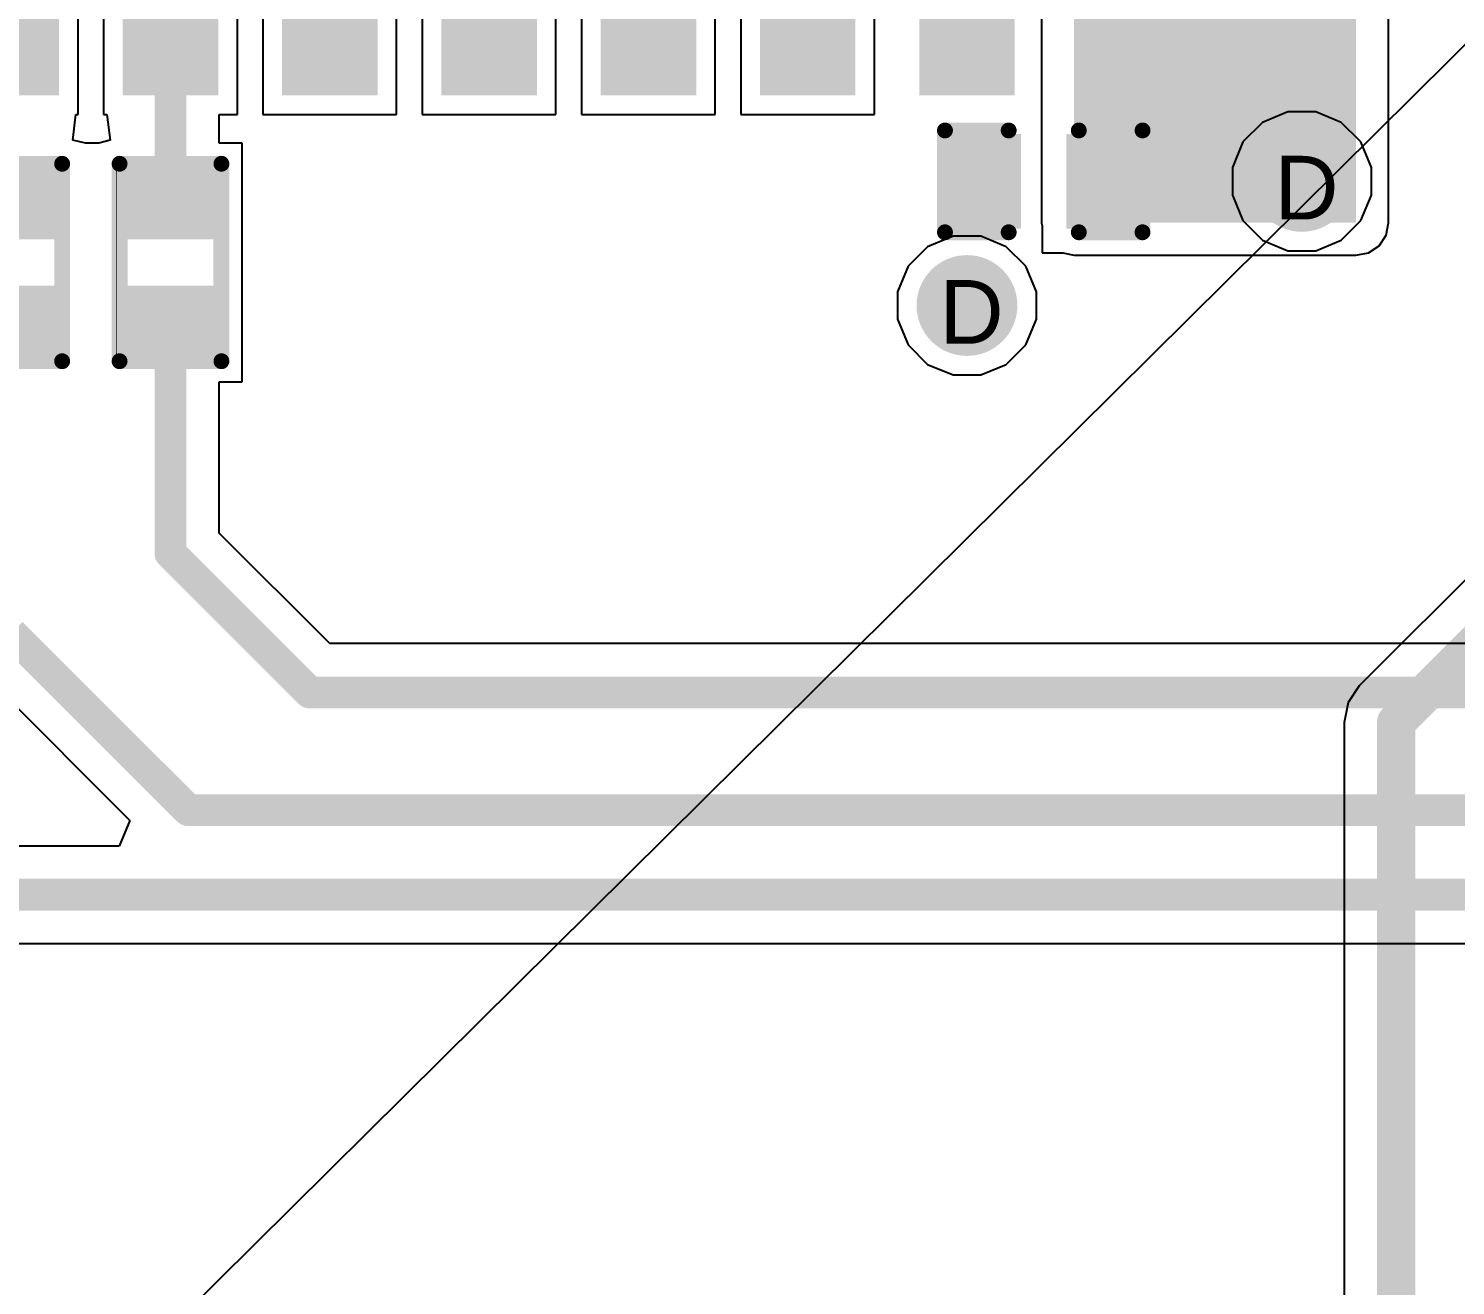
# Model space of a CAD drawing. Header units: inches. Extents: x 0 to 5401, y 0 to 5414.
# Drawn here: x 14.72 to 26.09, y 75.13 to 85.16 of the extents above; entities that cross this region are included whole.
import ezdxf

# ---------------------------------------------------------------- set-up
doc = ezdxf.new("R2010")
doc.units = ezdxf.units.IN
for name, color, linetype in [('Bottom Layer', 5, 'Continuous'), ('Bottom Solder', 6, 'Continuous'), ('Drill Drawing', 1, 'Continuous'), ('Layer 1', 16, 'Continuous'), ('Layer 2', 76, 'Continuous'), ('Top Layer', 1, 'Continuous'), ('Top Overlay', 2, 'Continuous'), ('Top Paste', 8, 'Continuous'), ('Top Solder', 216, 'Continuous'), ('Via Holes', 16, 'Continuous')]:
    doc.layers.add(name, color=color, linetype=linetype)
doc.styles.add('Arial', font='', dxfattribs={"height": 0.2})
doc.styles.get('Arial').set_extended_font_data('Arial')

# ---------------------------------------------------------------- blocks, each defined once
blk = doc.blocks.new('P____PAK_SO_8_1')
at = {"layer": 'Top Solder'}
blk.add_line((2.629, -2.439), (-5387.451, -5346.576), dxfattribs=at)
blk = doc.blocks.new('SOP_16_28')
at = {"layer": 'Top Layer'}
for points in [[(-3.456, 4.724), (-1.994, 4.724), (-1.994, 4.166), (-3.456, 4.166)], [(1.994, 4.724), (3.456, 4.724), (3.456, 4.166), (1.994, 4.166)], [(-3.456, 3.454), (-1.994, 3.454), (-1.994, 2.896), (-3.456, 2.896)], [(1.994, 3.454), (3.456, 3.454), (3.456, 2.896), (1.994, 2.896)], [(-3.456, 2.184), (-1.994, 2.184), (-1.994, 1.626), (-3.456, 1.626)], [(1.994, 2.184), (3.456, 2.184), (3.456, 1.626), (1.994, 1.626)], [(-3.456, 0.914), (-1.994, 0.914), (-1.994, 0.356), (-3.456, 0.356)], [(1.994, 0.914), (3.456, 0.914), (3.456, 0.356), (1.994, 0.356)], [(-3.456, -0.356), (-1.994, -0.356), (-1.994, -0.914), (-3.456, -0.914)], [(1.994, -0.356), (3.456, -0.356), (3.456, -0.914), (1.994, -0.914)], [(-3.456, -1.626), (-1.994, -1.626), (-1.994, -2.184), (-3.456, -2.184)], [(1.994, -1.626), (3.456, -1.626), (3.456, -2.184), (1.994, -2.184)], [(-3.456, -2.896), (-1.994, -2.896), (-1.994, -3.454), (-3.456, -3.454)], [(1.994, -2.896), (3.456, -2.896), (3.456, -3.454), (1.994, -3.454)], [(-3.456, -4.166), (-1.994, -4.166), (-1.994, -4.724), (-3.456, -4.724)], [(1.994, -4.166), (3.456, -4.166), (3.456, -4.724), (1.994, -4.724)]]:
    blk.add_hatch(color=1, dxfattribs=at).paths.add_polyline_path(points)
at = {"layer": 'Top Paste'}
for points in [[(-3.456, 4.724), (-1.994, 4.724), (-1.994, 4.166), (-3.456, 4.166)], [(1.994, 4.724), (3.456, 4.724), (3.456, 4.166), (1.994, 4.166)], [(-3.456, 3.454), (-1.994, 3.454), (-1.994, 2.896), (-3.456, 2.896)], [(1.994, 3.454), (3.456, 3.454), (3.456, 2.896), (1.994, 2.896)], [(-3.456, 2.184), (-1.994, 2.184), (-1.994, 1.626), (-3.456, 1.626)], [(1.994, 2.184), (3.456, 2.184), (3.456, 1.626), (1.994, 1.626)], [(-3.456, 0.914), (-1.994, 0.914), (-1.994, 0.356), (-3.456, 0.356)], [(1.994, 0.914), (3.456, 0.914), (3.456, 0.356), (1.994, 0.356)], [(-3.456, -0.356), (-1.994, -0.356), (-1.994, -0.914), (-3.456, -0.914)], [(1.994, -0.356), (3.456, -0.356), (3.456, -0.914), (1.994, -0.914)], [(-3.456, -1.626), (-1.994, -1.626), (-1.994, -2.184), (-3.456, -2.184)], [(1.994, -1.626), (3.456, -1.626), (3.456, -2.184), (1.994, -2.184)], [(-3.456, -2.896), (-1.994, -2.896), (-1.994, -3.454), (-3.456, -3.454)], [(1.994, -2.896), (3.456, -2.896), (3.456, -3.454), (1.994, -3.454)], [(-3.456, -4.166), (-1.994, -4.166), (-1.994, -4.724), (-3.456, -4.724)], [(1.994, -4.166), (3.456, -4.166), (3.456, -4.724), (1.994, -4.724)]]:
    blk.add_hatch(color=8, dxfattribs=at).paths.add_polyline_path(points)
at = {"layer": 'Top Solder'}
for points in [[(-3.557, 4.826), (-1.892, 4.826), (-1.892, 4.064), (-3.557, 4.064)], [(1.892, 4.826), (3.557, 4.826), (3.557, 4.064), (1.892, 4.064)], [(-3.557, 3.556), (-1.892, 3.556), (-1.892, 2.794), (-3.557, 2.794)], [(1.892, 3.556), (3.557, 3.556), (3.557, 2.794), (1.892, 2.794)], [(-3.557, 2.286), (-1.892, 2.286), (-1.892, 1.524), (-3.557, 1.524)], [(1.892, 2.286), (3.557, 2.286), (3.557, 1.524), (1.892, 1.524)], [(-3.557, 1.016), (-1.892, 1.016), (-1.892, 0.254), (-3.557, 0.254)], [(1.892, 1.016), (3.557, 1.016), (3.557, 0.254), (1.892, 0.254)], [(-3.557, -0.254), (-1.892, -0.254), (-1.892, -1.016), (-3.557, -1.016)], [(1.892, -0.254), (3.557, -0.254), (3.557, -1.016), (1.892, -1.016)], [(-3.557, -1.524), (-1.892, -1.524), (-1.892, -2.286), (-3.557, -2.286)], [(1.892, -1.524), (3.557, -1.524), (3.557, -2.286), (1.892, -2.286)], [(-3.557, -2.794), (-1.892, -2.794), (-1.892, -3.556), (-3.557, -3.556)], [(1.892, -2.794), (3.557, -2.794), (3.557, -3.556), (1.892, -3.556)], [(-3.557, -4.064), (-1.892, -4.064), (-1.892, -4.826), (-3.557, -4.826)], [(1.892, -4.064), (3.557, -4.064), (3.557, -4.826), (1.892, -4.826)]]:
    blk.add_hatch(color=216, dxfattribs=at).paths.add_polyline_path(points)
at = {"layer": 'Top Overlay'}
for points in [[(2.121, 5.055, 0.152, 0.152, 0), (-2.121, 5.055, 0.152, 0.152, 0)], [(-3.785, 4.318, 0.127, 0.127, 0), (-3.785, 4.572, 0.127, 0.127, 0)], [(-3.658, 4.445, 0.127, 0.127, 0), (-3.785, 4.572, 0.127, 0.127, 0)], [(-3.785, 4.318, 0.127, 0.127, 0), (-3.658, 4.445, 0.127, 0.127, 0)], [(2.121, -5.055, 0.152, 0.152, 0), (-2.121, -5.055, 0.152, 0.152, 0)]]:
    blk.add_lwpolyline(points, format="xyseb", dxfattribs=at)
for points in [[(-2.159, 5.055, 0.0762, 0.0762, 1), (-2.083, 5.055, 0.0762, 0.0762, 1)], [(2.083, 5.055, 0.0762, 0.0762, 1), (2.159, 5.055, 0.0762, 0.0762, 1)], [(-3.816, 4.572, 0.0635, 0.0635, 1), (-3.753, 4.572, 0.0635, 0.0635, 1)], [(-3.816, 4.572, 0.0635, 0.0635, 1), (-3.753, 4.572, 0.0635, 0.0635, 1)], [(-3.689, 4.445, 0.0635, 0.0635, 1), (-3.626, 4.445, 0.0635, 0.0635, 1)], [(-3.689, 4.445, 0.0635, 0.0635, 1), (-3.626, 4.445, 0.0635, 0.0635, 1)], [(-3.816, 4.318, 0.0635, 0.0635, 1), (-3.753, 4.318, 0.0635, 0.0635, 1)], [(-3.816, 4.318, 0.0635, 0.0635, 1), (-3.753, 4.318, 0.0635, 0.0635, 1)], [(-2.159, -5.055, 0.0762, 0.0762, 1), (-2.083, -5.055, 0.0762, 0.0762, 1)], [(2.083, -5.055, 0.0762, 0.0762, 1), (2.159, -5.055, 0.0762, 0.0762, 1)]]:
    blk.add_lwpolyline(points, format="xyseb", close=True, dxfattribs=at)
blk = doc.blocks.new('R___0402_106')
at = {"layer": 'Top Layer'}
for points in [[(-0.699, -0.318), (-0.699, 0.317), (-0.241, 0.317), (-0.241, -0.318)], [(0.241, -0.318), (0.241, 0.317), (0.699, 0.317), (0.699, -0.318)]]:
    blk.add_hatch(color=1, dxfattribs=at).paths.add_polyline_path(points)
at = {"layer": 'Top Paste'}
for points in [[(-0.699, -0.318), (-0.699, 0.317), (-0.241, 0.317), (-0.241, -0.318)], [(0.241, -0.318), (0.241, 0.317), (0.699, 0.317), (0.699, -0.318)]]:
    blk.add_hatch(color=8, dxfattribs=at).paths.add_polyline_path(points)
at = {"layer": 'Top Solder'}
for points in [[(-0.754, -0.373), (-0.754, 0.373), (-0.186, 0.373), (-0.186, -0.373)], [(0.186, -0.373), (0.186, 0.373), (0.754, 0.373), (0.754, -0.373)]]:
    blk.add_hatch(color=216, dxfattribs=at).paths.add_polyline_path(points)
at = {"layer": 'Top Overlay'}
for points in [[(-0.787, -0.406, 0.127, 0.127, 0), (-0.787, 0.406, 0.127, 0.127, 0)], [(0.787, 0.406, 0.127, 0.127, 0), (-0.787, 0.406, 0.127, 0.127, 0)], [(0.787, -0.406, 0.127, 0.127, 0), (0.787, 0.406, 0.127, 0.127, 0)], [(0.787, -0.406, 0.127, 0.127, 0), (-0.787, -0.406, 0.127, 0.127, 0)], [(0.813, -0.432, 0.00323, 0.00323, 0), (-0.813, -0.432, 0.00323, 0.00323, 0)]]:
    blk.add_lwpolyline(points, format="xyseb", dxfattribs=at)
for points in [[(-0.819, 0.406, 0.0635, 0.0635, 1), (-0.756, 0.406, 0.0635, 0.0635, 1)], [(-0.819, 0.406, 0.0635, 0.0635, 1), (-0.756, 0.406, 0.0635, 0.0635, 1)], [(0.756, 0.406, 0.0635, 0.0635, 1), (0.819, 0.406, 0.0635, 0.0635, 1)], [(0.756, 0.406, 0.0635, 0.0635, 1), (0.819, 0.406, 0.0635, 0.0635, 1)], [(-0.819, -0.406, 0.0635, 0.0635, 1), (-0.756, -0.406, 0.0635, 0.0635, 1)], [(-0.819, -0.406, 0.0635, 0.0635, 1), (-0.756, -0.406, 0.0635, 0.0635, 1)], [(-0.814, -0.432, 0.00161, 0.00161, 1), (-0.812, -0.432, 0.00161, 0.00161, 1)], [(0.756, -0.406, 0.0635, 0.0635, 1), (0.819, -0.406, 0.0635, 0.0635, 1)], [(0.756, -0.406, 0.0635, 0.0635, 1), (0.819, -0.406, 0.0635, 0.0635, 1)], [(0.812, -0.432, 0.00161, 0.00161, 1), (0.814, -0.432, 0.00161, 0.00161, 1)]]:
    blk.add_lwpolyline(points, format="xyseb", close=True, dxfattribs=at)
blk = doc.blocks.new('R___0402_107')
at = {"layer": 'Top Layer'}
for points in [[(-0.699, -0.318), (-0.699, 0.317), (-0.241, 0.317), (-0.241, -0.318)], [(0.241, -0.318), (0.241, 0.317), (0.699, 0.317), (0.699, -0.318)]]:
    blk.add_hatch(color=1, dxfattribs=at).paths.add_polyline_path(points)
at = {"layer": 'Top Paste'}
for points in [[(-0.699, -0.318), (-0.699, 0.317), (-0.241, 0.317), (-0.241, -0.318)], [(0.241, -0.318), (0.241, 0.317), (0.699, 0.317), (0.699, -0.318)]]:
    blk.add_hatch(color=8, dxfattribs=at).paths.add_polyline_path(points)
at = {"layer": 'Top Solder'}
for points in [[(-0.754, -0.373), (-0.754, 0.373), (-0.186, 0.373), (-0.186, -0.373)], [(0.186, -0.373), (0.186, 0.373), (0.754, 0.373), (0.754, -0.373)]]:
    blk.add_hatch(color=216, dxfattribs=at).paths.add_polyline_path(points)
at = {"layer": 'Top Overlay'}
for points in [[(-0.787, -0.406, 0.127, 0.127, 0), (-0.787, 0.406, 0.127, 0.127, 0)], [(0.787, 0.406, 0.127, 0.127, 0), (-0.787, 0.406, 0.127, 0.127, 0)], [(0.787, -0.406, 0.127, 0.127, 0), (0.787, 0.406, 0.127, 0.127, 0)], [(0.787, -0.406, 0.127, 0.127, 0), (-0.787, -0.406, 0.127, 0.127, 0)], [(0.813, -0.432, 0.00323, 0.00323, 0), (-0.813, -0.432, 0.00323, 0.00323, 0)]]:
    blk.add_lwpolyline(points, format="xyseb", dxfattribs=at)
for points in [[(-0.819, 0.406, 0.0635, 0.0635, 1), (-0.756, 0.406, 0.0635, 0.0635, 1)], [(-0.819, 0.406, 0.0635, 0.0635, 1), (-0.756, 0.406, 0.0635, 0.0635, 1)], [(0.756, 0.406, 0.0635, 0.0635, 1), (0.819, 0.406, 0.0635, 0.0635, 1)], [(0.756, 0.406, 0.0635, 0.0635, 1), (0.819, 0.406, 0.0635, 0.0635, 1)], [(-0.819, -0.406, 0.0635, 0.0635, 1), (-0.756, -0.406, 0.0635, 0.0635, 1)], [(-0.819, -0.406, 0.0635, 0.0635, 1), (-0.756, -0.406, 0.0635, 0.0635, 1)], [(-0.814, -0.432, 0.00161, 0.00161, 1), (-0.812, -0.432, 0.00161, 0.00161, 1)], [(0.756, -0.406, 0.0635, 0.0635, 1), (0.819, -0.406, 0.0635, 0.0635, 1)], [(0.756, -0.406, 0.0635, 0.0635, 1), (0.819, -0.406, 0.0635, 0.0635, 1)], [(0.812, -0.432, 0.00161, 0.00161, 1), (0.814, -0.432, 0.00161, 0.00161, 1)]]:
    blk.add_lwpolyline(points, format="xyseb", close=True, dxfattribs=at)
blk = doc.blocks.new('C___0402_278')
at = {"layer": 'Top Layer'}
for points in [[(-0.699, -0.318), (-0.699, 0.318), (-0.241, 0.318), (-0.241, -0.318)], [(0.241, -0.318), (0.241, 0.318), (0.699, 0.318), (0.699, -0.318)]]:
    blk.add_hatch(color=1, dxfattribs=at).paths.add_polyline_path(points)
at = {"layer": 'Top Paste'}
for points in [[(-0.699, -0.318), (-0.699, 0.318), (-0.241, 0.318), (-0.241, -0.318)], [(0.241, -0.318), (0.241, 0.318), (0.699, 0.318), (0.699, -0.318)]]:
    blk.add_hatch(color=8, dxfattribs=at).paths.add_polyline_path(points)
at = {"layer": 'Top Solder'}
for points in [[(-0.758, -0.377), (-0.758, 0.377), (-0.181, 0.377), (-0.181, -0.377)], [(0.181, -0.377), (0.181, 0.377), (0.758, 0.377), (0.758, -0.377)]]:
    blk.add_hatch(color=216, dxfattribs=at).paths.add_polyline_path(points)
at = {"layer": 'Top Overlay'}
for points in [[(-0.787, 0.406, 0.127, 0.127, 0), (-0.279, 0.406, 0.127, 0.127, 0)], [(-0.787, -0.406, 0.127, 0.127, 0), (-0.787, 0.406, 0.127, 0.127, 0)], [(0.279, 0.406, 0.127, 0.127, 0), (0.787, 0.406, 0.127, 0.127, 0)], [(0.787, -0.406, 0.127, 0.127, 0), (0.787, 0.406, 0.127, 0.127, 0)], [(-0.787, -0.406, 0.127, 0.127, 0), (-0.279, -0.406, 0.127, 0.127, 0)], [(0.279, -0.406, 0.127, 0.127, 0), (0.787, -0.406, 0.127, 0.127, 0)]]:
    blk.add_lwpolyline(points, format="xyseb", dxfattribs=at)
for points in [[(-0.819, 0.406, 0.0635, 0.0635, 1), (-0.756, 0.406, 0.0635, 0.0635, 1)], [(-0.819, 0.406, 0.0635, 0.0635, 1), (-0.756, 0.406, 0.0635, 0.0635, 1)], [(-0.311, 0.406, 0.0635, 0.0635, 1), (-0.248, 0.406, 0.0635, 0.0635, 1)], [(0.248, 0.406, 0.0635, 0.0635, 1), (0.311, 0.406, 0.0635, 0.0635, 1)], [(0.756, 0.406, 0.0635, 0.0635, 1), (0.819, 0.406, 0.0635, 0.0635, 1)], [(0.756, 0.406, 0.0635, 0.0635, 1), (0.819, 0.406, 0.0635, 0.0635, 1)], [(-0.819, -0.406, 0.0635, 0.0635, 1), (-0.756, -0.406, 0.0635, 0.0635, 1)], [(-0.819, -0.406, 0.0635, 0.0635, 1), (-0.756, -0.406, 0.0635, 0.0635, 1)], [(-0.311, -0.406, 0.0635, 0.0635, 1), (-0.248, -0.406, 0.0635, 0.0635, 1)], [(0.248, -0.406, 0.0635, 0.0635, 1), (0.311, -0.406, 0.0635, 0.0635, 1)], [(0.756, -0.406, 0.0635, 0.0635, 1), (0.819, -0.406, 0.0635, 0.0635, 1)], [(0.756, -0.406, 0.0635, 0.0635, 1), (0.819, -0.406, 0.0635, 0.0635, 1)]]:
    blk.add_lwpolyline(points, format="xyseb", close=True, dxfattribs=at)

msp = doc.modelspace()

# ---------------------------------------------------------------- hatches: boundary and pattern name
at = {"layer": 'Bottom Layer'}
h = msp.add_hatch(color=5, dxfattribs=at)
edge = h.paths.add_edge_path()
edge.add_arc((24.867, 83.94), 0.3, 0, 360)
h = msp.add_hatch(color=5, dxfattribs=at)
edge = h.paths.add_edge_path()
edge.add_arc((22.197, 82.95), 0.3, 0, 360)
at = {"layer": 'Bottom Solder'}
h = msp.add_hatch(color=6, dxfattribs=at)
edge = h.paths.add_edge_path()
edge.add_arc((24.867, 83.94), 0.402, 0, 360)
h = msp.add_hatch(color=6, dxfattribs=at)
edge = h.paths.add_edge_path()
edge.add_arc((22.197, 82.95), 0.402, 0, 360)
at = {"layer": 'Layer 1'}
h = msp.add_hatch(color=16, dxfattribs=at)
edge = h.paths.add_edge_path()
edge.add_arc((24.867, 83.94), 0.3, 0, 360)
h = msp.add_hatch(color=16, dxfattribs=at)
edge = h.paths.add_edge_path()
edge.add_arc((22.197, 82.95), 0.3, 0, 360)
at = {"layer": 'Layer 2'}
h = msp.add_hatch(color=76, dxfattribs=at)
edge = h.paths.add_edge_path()
edge.add_arc((24.867, 83.94), 0.3, 0, 360)
h = msp.add_hatch(color=76, dxfattribs=at)
edge = h.paths.add_edge_path()
edge.add_arc((22.197, 82.95), 0.3, 0, 360)
at = {"layer": 'Top Layer'}
msp.add_hatch(color=1, dxfattribs=at).paths.add_polyline_path([(23.051, 83.61), (25.298, 83.61), (25.298, 86.707), (23.051, 86.707)])
h = msp.add_hatch(color=1, dxfattribs=at)
edge = h.paths.add_edge_path()
edge.add_arc((24.867, 83.94), 0.3, 0, 360)
h = msp.add_hatch(color=1, dxfattribs=at)
edge = h.paths.add_edge_path()
edge.add_arc((22.197, 82.95), 0.3, 0, 360)
at = {"layer": 'Top Solder'}
h = msp.add_hatch(color=216, dxfattribs=at)
edge = h.paths.add_edge_path()
edge.add_arc((24.867, 83.94), 0.402, 0, 360)
h = msp.add_hatch(color=216, dxfattribs=at)
edge = h.paths.add_edge_path()
edge.add_arc((22.197, 82.95), 0.402, 0, 360)
at = {"layer": 'Via Holes'}
h = msp.add_hatch(color=7, dxfattribs=at)
edge = h.paths.add_edge_path()
edge.add_arc((24.867, 83.94), 0.15, 0, 360)
h = msp.add_hatch(color=7, dxfattribs=at)
edge = h.paths.add_edge_path()
edge.add_arc((22.197, 82.95), 0.15, 0, 360)

# ---------------------------------------------------------------- linework, layer by layer
at = {"layer": 'Bottom Layer'}
for p, q in [((24.756, 84.494), (24.553, 84.41)), ((24.977, 84.494), (24.756, 84.494)), ((25.18, 84.41), (24.977, 84.494)), ((24.553, 84.41), (24.397, 84.254)), ((25.336, 84.254), (25.18, 84.41)), ((24.397, 84.254), (24.313, 84.051)), ((25.421, 84.051), (25.336, 84.254)), ((24.313, 84.051), (24.313, 83.83)), ((25.421, 83.83), (25.421, 84.051)), ((24.313, 83.83), (24.397, 83.627)), ((25.336, 83.627), (25.421, 83.83)), ((24.397, 83.627), (24.553, 83.471)), ((25.18, 83.471), (25.336, 83.627)), ((24.553, 83.471), (24.756, 83.386)), ((24.977, 83.386), (25.18, 83.471)), ((28.908, 83.5), (25.325, 79.917)), ((24.756, 83.386), (24.977, 83.386)), ((25.325, 79.917), (25.235, 79.783)), ((25.235, 79.783), (25.203, 79.624)), ((25.203, 79.624), (25.203, 23.56))]:
    msp.add_line(p, q, dxfattribs=at)
for points in [[(25.618, 79.624, 0.305, 0.305, 0), (29.201, 83.207, 0.305, 0.305, 0)], [(25.618, 23.389, 0.305, 0.305, 0), (25.618, 79.624, 0.305, 0.305, 0)]]:
    msp.add_lwpolyline(points, format="xyseb", dxfattribs=at)
msp.add_lwpolyline([(25.542, 79.624, 0.152, 0.152, 1), (25.694, 79.624, 0.152, 0.152, 1)], format="xyseb", close=True, dxfattribs=at)
msp.add_lwpolyline([(25.542, 79.624, 0.152, 0.152, 1), (25.694, 79.624, 0.152, 0.152, 1)], format="xyseb", close=True, dxfattribs=at)
at = {"layer": 'Layer 1'}
for p, q in [((24.756, 84.494), (24.553, 84.41)), ((24.977, 84.494), (24.756, 84.494)), ((25.18, 84.41), (24.977, 84.494)), ((24.553, 84.41), (24.397, 84.254)), ((25.336, 84.254), (25.18, 84.41)), ((24.397, 84.254), (24.313, 84.051)), ((25.421, 84.051), (25.336, 84.254)), ((24.313, 84.051), (24.313, 83.83)), ((25.421, 83.83), (25.421, 84.051)), ((24.313, 83.83), (24.397, 83.627)), ((25.336, 83.627), (25.421, 83.83)), ((24.397, 83.627), (24.553, 83.471)), ((25.18, 83.471), (25.336, 83.627)), ((24.553, 83.471), (24.756, 83.386)), ((24.977, 83.386), (25.18, 83.471)), ((24.756, 83.386), (24.977, 83.386))]:
    msp.add_line(p, q, dxfattribs=at)
at = {"layer": 'Layer 2'}
for p, q in [((22.086, 83.504), (21.883, 83.419)), ((22.307, 83.504), (22.086, 83.504)), ((22.51, 83.419), (22.307, 83.504)), ((21.883, 83.419), (21.727, 83.264)), ((22.666, 83.264), (22.51, 83.419)), ((21.727, 83.264), (21.643, 83.06)), ((22.751, 83.06), (22.666, 83.264)), ((21.643, 83.06), (21.643, 82.84)), ((22.751, 82.84), (22.751, 83.06)), ((21.643, 82.84), (21.727, 82.636)), ((22.666, 82.636), (22.751, 82.84)), ((21.727, 82.636), (21.883, 82.48)), ((22.51, 82.48), (22.666, 82.636)), ((21.883, 82.48), (22.086, 82.396)), ((22.307, 82.396), (22.51, 82.48)), ((22.086, 82.396), (22.307, 82.396))]:
    msp.add_line(p, q, dxfattribs=at)
at = {"layer": 'Top Layer'}
for p, q in [((22.792, 86.707), (22.792, 83.61)), ((25.557, 83.61), (25.557, 86.707)), ((15.11, 84.473), (15.11, 86.442)), ((15.313, 86.442), (15.313, 84.473)), ((16.38, 84.473), (16.38, 86.442)), ((16.583, 86.442), (16.583, 84.473)), ((17.65, 84.473), (17.65, 86.442)), ((17.853, 86.442), (17.853, 84.473)), ((18.92, 84.473), (18.92, 86.442)), ((19.123, 86.442), (19.123, 84.473)), ((20.19, 84.473), (20.19, 86.442)), ((20.393, 86.442), (20.393, 84.473)), ((21.46, 84.473), (21.46, 86.442)), ((15.067, 84.269), (15.091, 84.473)), ((15.091, 84.473), (15.11, 84.473)), ((15.313, 84.473), (15.34, 84.473)), ((15.34, 84.473), (15.366, 84.269)), ((16.235, 84.245), (16.235, 84.473)), ((16.235, 84.473), (16.38, 84.473)), ((16.583, 84.473), (17.65, 84.473)), ((17.853, 84.473), (18.92, 84.473)), ((19.123, 84.473), (20.19, 84.473)), ((20.393, 84.473), (21.46, 84.473)), ((15.168, 84.245), (15.067, 84.269)), ((15.275, 84.245), (15.168, 84.245)), ((15.366, 84.269), (15.275, 84.245)), ((16.418, 84.245), (16.235, 84.245)), ((16.418, 83.28), (16.418, 84.245)), ((22.792, 83.61), (22.797, 83.585)), ((22.797, 83.585), (22.797, 83.369)), ((25.482, 83.427), (25.538, 83.511)), ((25.538, 83.511), (25.557, 83.61)), ((25.398, 83.371), (25.482, 83.427)), ((16.418, 82.34), (16.418, 83.28)), ((22.797, 83.369), (22.962, 83.369)), ((22.962, 83.369), (23.051, 83.351)), ((23.051, 83.351), (25.298, 83.351)), ((25.298, 83.351), (25.398, 83.371)), ((16.235, 81.135), (16.235, 82.34)), ((16.235, 82.34), (16.418, 82.34)), ((17.117, 80.253), (16.235, 81.135)), ((38.106, 80.253), (17.117, 80.253)), ((14.302, 80.062), (15.522, 78.842)), ((15.522, 78.842), (15.438, 78.639)), ((15.438, 78.639), (7.925, 78.639)), ((8.128, 77.862), (41.129, 77.862))]:
    msp.add_line(p, q, dxfattribs=at)
for points in [[(15.847, 83.763, 0.254, 0.254, 0), (15.847, 85.717, 0.254, 0.254, 0)], [(15.847, 80.974, 0.254, 0.254, 0), (15.847, 82.823, 0.254, 0.254, 0)], [(15.847, 80.974, 0.254, 0.254, 0), (16.957, 79.864, 0.254, 0.254, 0)], [(14.577, 80.337, 0.254, 0.254, 0), (15.989, 78.925, 0.254, 0.254, 0)], [(16.957, 79.864, 0.254, 0.254, 0), (42.987, 79.864, 0.254, 0.254, 0)], [(15.989, 78.925, 0.254, 0.254, 0), (42.503, 78.925, 0.254, 0.254, 0)], [(7.925, 78.251, 0.254, 0.254, 0), (41.326, 78.251, 0.254, 0.254, 0)]]:
    msp.add_lwpolyline(points, format="xyseb", dxfattribs=at)
for points in [[(15.783, 83.763, 0.127, 0.127, 1), (15.91, 83.763, 0.127, 0.127, 1)], [(15.783, 82.823, 0.127, 0.127, 1), (15.91, 82.823, 0.127, 0.127, 1)], [(15.783, 80.974, 0.127, 0.127, 1), (15.91, 80.974, 0.127, 0.127, 1)], [(15.783, 80.974, 0.127, 0.127, 1), (15.91, 80.974, 0.127, 0.127, 1)], [(16.893, 79.864, 0.127, 0.127, 1), (17.02, 79.864, 0.127, 0.127, 1)], [(16.893, 79.864, 0.127, 0.127, 1), (17.02, 79.864, 0.127, 0.127, 1)], [(15.926, 78.925, 0.127, 0.127, 1), (16.053, 78.925, 0.127, 0.127, 1)], [(15.926, 78.925, 0.127, 0.127, 1), (16.053, 78.925, 0.127, 0.127, 1)]]:
    msp.add_lwpolyline(points, format="xyseb", close=True, dxfattribs=at)

# ---------------------------------------------------------------- block references
for name, p, rotation in [('P____PAK_SO_8_1', (13.818, 67.742), 180), ('SOP_16_28', (19.022, 88.182), 270), ('R___0402_106', (14.577, 83.293), 270), ('R___0402_107', (15.847, 83.293), 270)]:
    msp.add_blockref(name, p, dxfattribs=dict(rotation=rotation))
msp.add_blockref('C___0402_278', (22.809, 83.94))

# ---------------------------------------------------------------- texts
at = {"layer": 'Drill Drawing', "style": 'Arial'}
for p in [(24.647, 83.636), (21.977, 82.645)]:
    msp.add_text('D', height=0.508, dxfattribs=at).set_placement(p)

doc.saveas('drawing.dxf')
